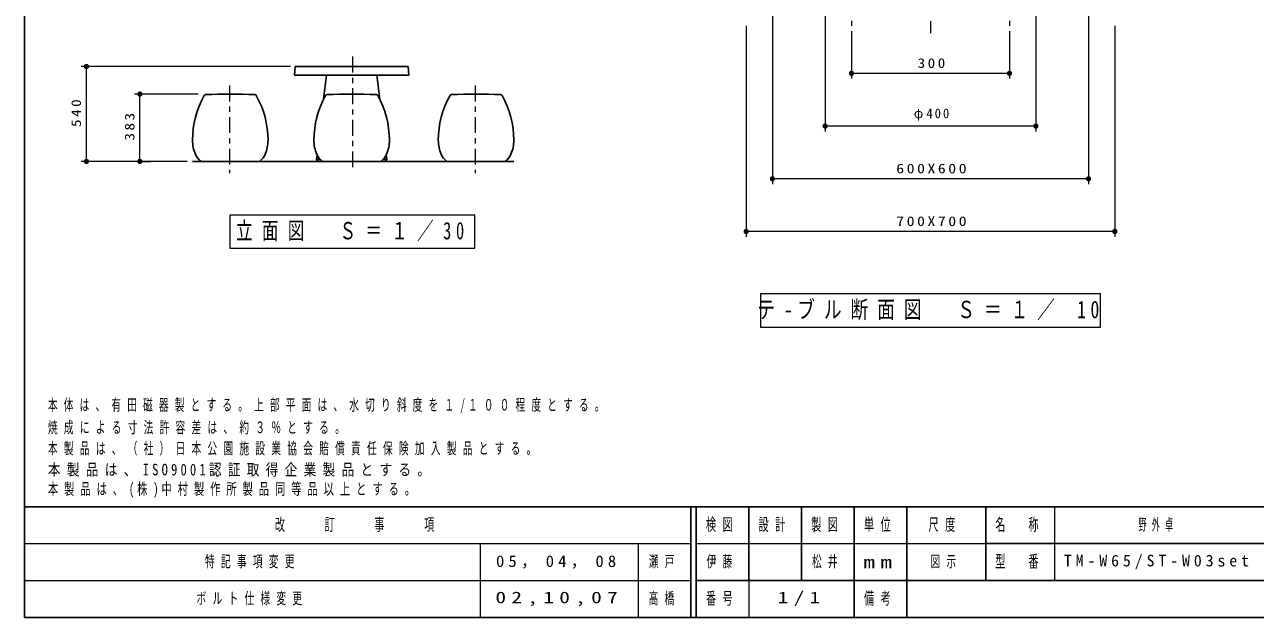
# Model space of a CAD drawing. Units: millimetres on the paper, scale 1:10, with parts at other scales. Extents: x -365 to 12, y -47 to 257.
# Drawn here: x -365 to -131.3, y 0 to 112.5 of the extents above; entities that cross this region are included whole.
import ezdxf

# ---------------------------------------------------------------- set-up
doc = ezdxf.new("R2010")
doc.units = ezdxf.units.MM
doc.linetypes.add('USER2', pattern=[6, 3, -1, 1, -1])
doc.layers.add('LY_1', color=7, linetype='Continuous', lineweight=25)
doc.layers.add('LY_2', color=7, linetype='Continuous', lineweight=13)
doc.styles.add('ＭＳ ゴシック', font='')
doc.styles.get('ＭＳ ゴシック').set_extended_font_data('MS Gothic')

# ---------------------------------------------------------------- blocks, each defined once
blk = doc.blocks.new('filled_dot')
at = {"color": 0, "linetype": 'Continuous', "lineweight": -2, "const_width": 1.25}
blk.add_lwpolyline([(-0.625, 0, 1), (0.625, 0, 1)], format="xyb", close=True, dxfattribs=at)

msp = doc.modelspace()

# ---------------------------------------------------------------- linework, layer by layer
at = {"layer": 'LY_1', "linetype": 'USER2', "lineweight": 13}
for p, q in [((-193.02, 203.15), (-193.02, 110.874)), ((-208.02, 149.22), (-208.02, 112.22)), ((-178.02, 149.22), (-178.02, 112.22)), ((-302.768, 106.393), (-302.768, 84.658)), ((-326.101, 100.912), (-326.101, 84.283)), ((-279.434, 100.912), (-279.434, 84.283))]:
    msp.add_line(p, q, dxfattribs=at)
at = {"layer": 'LY_1', "lineweight": 13}
for p, q in [((-213.02, 143.22), (-213.02, 92.22)), ((-173.02, 143.22), (-173.02, 92.22)), ((-223.02, 122.22), (-223.02, 82.22)), ((-163.02, 122.22), (-163.02, 82.22)), ((-228.02, 112.22), (-228.02, 72.22)), ((-158.02, 112.22), (-158.02, 72.22)), ((-208.02, 111.22), (-208.02, 102.22)), ((-178.02, 111.22), (-178.02, 102.22)), ((-314.518, 104.519), (-354.268, 104.519)), ((-353.268, 86.519), (-353.268, 104.519)), ((-178.02, 103.22), (-208.02, 103.22)), ((-332.063, 99.295), (-344.126, 99.295)), ((-343.126, 86.519), (-343.126, 99.295)), ((-173.02, 93.22), (-213.02, 93.22)), ((-334.126, 86.519), (-354.268, 86.519)), ((-343.126, 86.519), (-341.126, 86.519)), ((-163.02, 83.22), (-223.02, 83.22)), ((-279.518, 76.336), (-326.018, 76.336)), ((-326.018, 76.336), (-326.018, 70.036)), ((-279.518, 70.036), (-279.518, 76.336)), ((-158.02, 73.22), (-228.02, 73.22)), ((-326.018, 70.036), (-279.518, 70.036)), ((-160.77, 61.37), (-225.27, 61.37)), ((-225.27, 61.37), (-225.27, 55.07)), ((-160.77, 55.07), (-160.77, 61.37)), ((-225.27, 55.07), (-160.77, 55.07))]:
    msp.add_line(p, q, dxfattribs=at)
at = {"layer": 'LY_1', "color": 3}
for p, q in [((-313.742, 102.853), (-313.659, 104.519)), ((-313.742, 102.853), (-292.076, 102.853)), ((-313.659, 104.519), (-292.159, 104.519)), ((-308.229, 98.306), (-307.694, 102.853)), ((-297.59, 98.306), (-298.125, 102.853)), ((-292.076, 102.853), (-292.159, 104.519)), ((-333.126, 86.519), (-272.126, 86.519)), ((-309.576, 86.853), (-309.471, 87.747)), ((-309.576, 86.853), (-309.242, 86.519)), ((-309.576, 86.853), (-308.842, 86.853)), ((-296.976, 86.853), (-296.242, 86.853)), ((-296.575, 86.519), (-296.242, 86.852)), ((-296.243, 86.853), (-296.348, 87.747))]:
    msp.add_line(p, q, dxfattribs=at)
for centre, radius, start, end in [((-315.793, 90.519), 17.333, 150.64653, 179.99996), ((-330.61, 98.853), 0.333, 92.67445, 150.6465), ((-325.96, -0.705), 100, 87.32544, 92.67458), ((-321.309, 98.853), 0.333, 29.3533, 87.32557), ((-336.126, 90.519), 17.333, 0, 29.35348), ((-292.742, 90.519), 17.333, 150.64653, 179.99996), ((-307.56, 98.853), 0.333, 92.67445, 150.6465), ((-302.909, -0.705), 100, 87.32544, 92.67458), ((-298.258, 98.853), 0.333, 29.3533, 87.32557), ((-313.076, 90.519), 17.333, 0, 29.35348), ((-269.126, 90.519), 17.333, 150.64653, 179.99996), ((-283.944, 98.853), 0.333, 92.67445, 150.6465), ((-279.293, -0.705), 100, 87.32544, 92.67458), ((-274.642, 98.853), 0.333, 29.3533, 87.32557), ((-289.46, 90.519), 17.333, 0, 29.35348), ((-326.46, 90.519), 6.667, 179.99996, 203.48639), ((-325.46, 90.519), 6.667, 336.51358, 0), ((-303.409, 90.519), 6.667, 179.99996, 203.48639), ((-302.409, 90.519), 6.667, 336.51358, 0), ((-279.793, 90.519), 6.667, 179.99996, 203.48639), ((-278.793, 90.519), 6.667, 336.51358, 0), ((-329.517, 89.191), 3.333, 203.48641, 233.27051), ((-322.402, 89.191), 3.333, 306.72944, 336.51358), ((-306.466, 89.191), 3.333, 203.48641, 233.27051), ((-299.352, 89.191), 3.333, 306.72944, 336.51358), ((-282.85, 89.191), 3.333, 203.48641, 233.27051), ((-275.736, 89.191), 3.333, 306.72944, 336.51358)]:
    msp.add_arc(centre, radius, start, end, dxfattribs=at)
at = {"layer": 'LY_2', "color": 20, "lineweight": 25}
for p, q in [((-365, 257), (-365, 0)), ((-365, 21), (0, 21)), ((-365, 0), (0, 0))]:
    msp.add_line(p, q, dxfattribs=at)
at = {"layer": 'LY_2', "color": 3, "lineweight": 25}
for p, q in [((-238.5, 21), (-238.5, 0)), ((-237.5, 21), (-237.5, 0)), ((-227.5, 21), (-227.5, 7)), ((-217.5, 21), (-217.5, 7)), ((-207.5, 21), (-207.5, 0)), ((-197.5, 21), (-197.5, 7)), ((-182.5, 21), (-182.5, 7)), ((-182.5, 14), (-70, 14)), ((-237.5, 7), (0, 7)), ((-197.5, 7), (-197.5, 0))]:
    msp.add_line(p, q, dxfattribs=at)
at = {"layer": 'LY_2'}
for p, q in [((-169.5, 21), (-169.5, 7)), ((-365, 14), (-238.5, 14)), ((-278.5, 14), (-278.5, 0)), ((-248.5, 14), (-248.5, 0)), ((-237.5, 14), (-182.5, 14)), ((-365, 7), (-238.5, 7)), ((-227.5, 7), (-227.5, 0))]:
    msp.add_line(p, q, dxfattribs=at)

# ---------------------------------------------------------------- block references
at = {"layer": 'LY_1', "lineweight": 13, "xscale": 0.4, "yscale": 0.4}
for p, rotation in [((-353.268, 104.519), 270), ((-178.02, 103.22), 180), ((-343.126, 99.295), 270), ((-173.02, 93.22), 180), ((-353.268, 86.519), 90), ((-343.126, 86.519), 90), ((-163.02, 83.22), 180), ((-158.02, 73.22), 180)]:
    msp.add_blockref('filled_dot', p, dxfattribs=dict(at, rotation=rotation))
for p in [(-208.02, 103.22), (-213.02, 93.22), (-223.02, 83.22), (-228.02, 73.22)]:
    msp.add_blockref('filled_dot', p, dxfattribs=at)

# ---------------------------------------------------------------- texts
at = {"layer": 'LY_1', "style": 'ＭＳ ゴシック'}
for s, insert, char_height, attachment_point in [('\\T1.33;\\W1.15;300', (-192.603, 104.22), 1.833, 8), ('\\T1.33;\\W0.95;φ400', (-192.631, 94.22), 1.833, 8), ('\\T1.32;\\W1.2;600X600', (-192.61, 84.22), 1.833, 8), ('\\T1.56;\\W0.7;立面図\u3000Ｓ＝１／30', (-302.768, 73.186), 3.299, 5), ('\\T1.32;\\W1.2;700X700', (-192.61, 74.22), 1.833, 8), ('\\T1.5;\\W0.75;テ-ブル断面図\u3000Ｓ＝１／\\~10', (-193.02, 58.22), 3.299, 5), ('\\T1.63;\\W0.6;本体は、有田磁器製とする。上部平面は、水切り斜度を１/１００程度とする。', (-360.583, 38.696), 2.199, 7), ('\\T1.64;\\W0.6;焼成による寸法許容差は、約３％とする。', (-360.583, 34.696), 2.199, 7), ('\\T1.64;\\W0.6;本製品は、（社）日本公園施設業協会賠償責任保険加入製品とする。', (-360.583, 30.696), 2.199, 7), ('\\T1.5;\\W0.8;本製品は、ISO9001認証取得企業製品とする。', (-360.583, 26.696), 2.199, 7), ('\\T1.58;\\W0.65;本製品は、(株)中村製作所製品同等品以上とする。', (-360.583, 22.696), 2.199, 7), ('\\T1.64;\\W0.5;野外卓', (-149.75, 17.5), 2.199, 5), ('\\T1.64;\\W0.6;特記事項変更', (-330.75, 10.5), 2.199, 4), ('\\T1.5;\\W1.05;05，04，08', (-275.5, 10.5), 2.199, 4), ('\\T1.64;\\W0.6;瀬戸', (-246.5, 10.5), 2.199, 4), ('\\T1.64;\\W0.6;伊藤', (-232.5, 10.5), 2.199, 5), ('\\T1.64;\\W0.6;松井', (-212.5, 10.5), 2.199, 5), ('\\T1.64;\\W0.6;図示', (-190, 10.5), 2.199, 5), ('\\T1.5;TM-W65/ST-W03set', (-149.75, 10.5), 2.199, 5), ('\\T1.64;\\W0.6;ボルト仕様変更', (-321.75, 3.5), 2.199, 5), ('\\T1.5;\\W1.35;02,10,07', (-263.5, 3.5), 2.199, 5), ('\\T1.64;\\W0.6;高橋', (-243.5, 3.5), 2.199, 5), ('\\T1.5;\\W1.35;1/1', (-217.5, 3.5), 2.199, 5)]:
    msp.add_mtext(s, dxfattribs=dict(at, insert=insert, char_height=char_height, attachment_point=attachment_point))
at = {"layer": 'LY_1', "char_height": 1.833, "attachment_point": 8, "rotation": 90, "style": 'ＭＳ ゴシック'}
for s, insert in [('\\T1.33;\\W1.15;540', (-354.268, 95.911)), ('\\T1.33;\\W1.15;383', (-344.126, 93.324))]:
    msp.add_mtext(s, dxfattribs=dict(at, insert=insert))
at = {"layer": 'LY_2', "char_height": 2.346, "attachment_point": 5, "style": 'ＭＳ ゴシック'}
for s, insert in [('\\T1.64;\\W0.6;改\u3000\u3000訂\u3000\u3000事\u3000\u3000項', (-301.75, 17.5)), ('\\T1.64;\\W0.6;検図', (-232.5, 17.5)), ('\\T1.64;\\W0.6;設計', (-222.5, 17.5)), ('\\T1.64;\\W0.6;製図', (-212.5, 17.5)), ('\\T1.64;\\W0.6;単位', (-202.5, 17.5)), ('\\T1.64;\\W0.6;尺度', (-190.25, 17.5)), ('\\T1.64;\\W0.6;名\u3000称', (-176, 17.5)), ('\\T1.64;\\W0.6;型\u3000番', (-176, 10.5)), ('\\T1.5;\\W1.35;mm', (-202.5, 10.5)), ('\\T1.64;\\W0.6;番号', (-232.5, 3.5)), ('\\T1.64;\\W0.6;備考', (-202.5, 3.5))]:
    msp.add_mtext(s, dxfattribs=dict(at, insert=insert))

doc.saveas('drawing.dxf')
